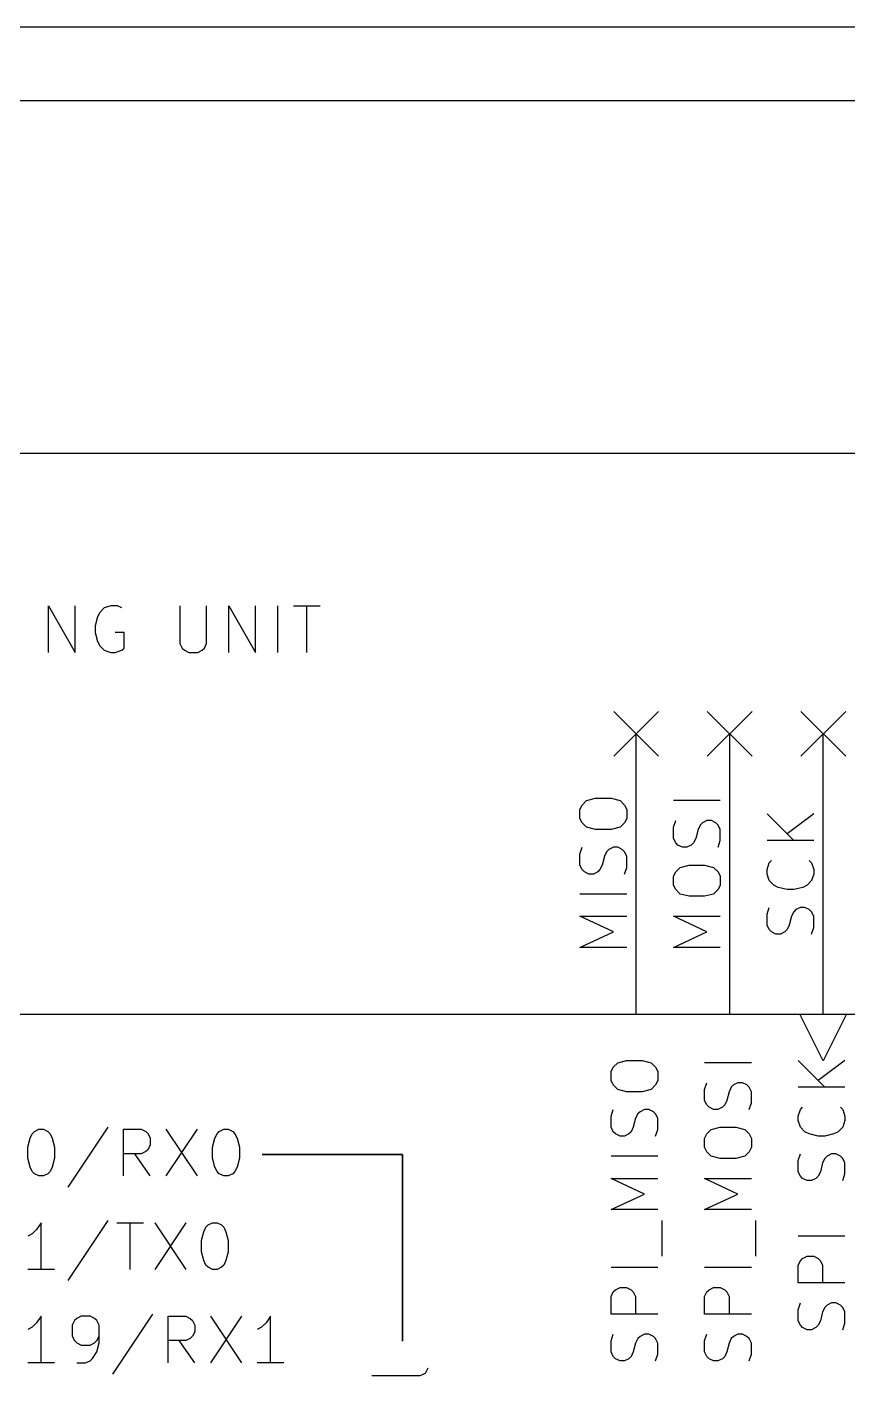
# Model space of a CAD drawing. Extents: x 0.4 to 11.3, y -7.9 to -0.4.
# Drawn here: x 4.399 to 5.276, y -1.837 to -0.394 of the extents above; entities that cross this region are included whole.
import ezdxf

# ---------------------------------------------------------------- set-up
doc = ezdxf.new("R2010")
doc.units = 0
doc.header["$MEASUREMENT"] = 0
for name, color, linetype in [('BLUE2', 5, 'CONTINUOUS'), ('BLUE3', 171, 'CONTINUOUS'), ('CYAN2', 4, 'CONTINUOUS'), ('LYELLOW', 51, 'CONTINUOUS'), ('RED2', 1, 'CONTINUOUS'), ('RED3', 11, 'CONTINUOUS')]:
    doc.layers.add(name, color=color, linetype=linetype)

msp = doc.modelspace()

# ---------------------------------------------------------------- linework, layer by layer
at = {"layer": 'BLUE2', "linetype": 'CONTINUOUS'}
for p, q in [((5.026, -1.126), (5.074, -1.174)), ((5.074, -1.126), (5.026, -1.174)), ((5.126, -1.126), (5.174, -1.174)), ((5.174, -1.126), (5.126, -1.174)), ((5.226, -1.126), (5.274, -1.174)), ((5.274, -1.126), (5.226, -1.174))]:
    msp.add_line(p, q, dxfattribs=at)
at = {"layer": 'BLUE3', "linetype": 'CONTINUOUS'}
for p, q in [((7.1, -0.85), (3.65, -0.85)), ((4.4217, -1.063), (4.4217, -1.013)), ((4.4217, -1.013), (4.4502, -1.063)), ((4.4502, -1.063), (4.4502, -1.013)), ((4.4764, -1.0201), (4.474, -1.0249)), ((4.4812, -1.0153), (4.4764, -1.0201)), ((4.4883, -1.013), (4.4812, -1.0153)), ((4.4955, -1.013), (4.4883, -1.013)), ((4.5002, -1.0153), (4.4955, -1.013)), ((4.5621, -1.013), (4.5621, -1.0534)), ((4.5907, -1.0534), (4.5907, -1.013)), ((4.6145, -1.063), (4.6145, -1.013)), ((4.6145, -1.013), (4.6431, -1.063)), ((4.6431, -1.063), (4.6431, -1.013)), ((4.6669, -1.063), (4.6669, -1.013)), ((4.6836, -1.013), (4.7121, -1.013)), ((4.6979, -1.063), (4.6979, -1.013)), ((4.474, -1.0249), (4.4717, -1.0344)), ((4.4717, -1.0344), (4.4717, -1.0415)), ((4.4717, -1.0415), (4.474, -1.0511)), ((4.474, -1.0511), (4.4764, -1.0558)), ((4.5026, -1.0415), (4.4931, -1.0415)), ((4.5026, -1.0582), (4.5026, -1.0415)), ((4.5621, -1.0534), (4.5645, -1.0582)), ((4.5883, -1.0582), (4.5907, -1.0534)), ((4.4764, -1.0558), (4.4812, -1.0606)), ((4.4812, -1.0606), (4.4883, -1.063)), ((4.4883, -1.063), (4.4931, -1.063)), ((4.4931, -1.063), (4.5002, -1.0606)), ((4.5002, -1.0606), (4.5026, -1.0582)), ((4.5645, -1.0582), (4.5669, -1.0606)), ((4.5669, -1.0606), (4.5717, -1.063)), ((4.5717, -1.063), (4.5812, -1.063)), ((4.5812, -1.063), (4.5859, -1.0606)), ((4.5859, -1.0606), (4.5883, -1.0582))]:
    msp.add_line(p, q, dxfattribs=at)
at = {"layer": 'CYAN2', "linetype": 'CONTINUOUS'}
for p, q in [((5.0303, -1.5019), (5.0398, -1.4995)), ((5.0303, -1.5019), (5.0398, -1.4995)), ((5.0398, -1.4995), (5.0565, -1.4995)), ((5.0398, -1.4995), (5.0565, -1.4995)), ((5.0565, -1.4995), (5.066, -1.5019)), ((5.0565, -1.4995), (5.066, -1.5019)), ((5.2231, -1.4995), (5.2517, -1.5281)), ((5.2231, -1.4995), (5.2517, -1.5281)), ((5.2731, -1.4995), (5.2446, -1.5209)), ((5.2731, -1.4995), (5.2446, -1.5209)), ((5.0231, -1.5114), (5.0255, -1.5067)), ((5.0231, -1.5114), (5.0255, -1.5067)), ((5.0231, -1.521), (5.0231, -1.5114)), ((5.0231, -1.521), (5.0231, -1.5114)), ((5.0255, -1.5067), (5.0303, -1.5019)), ((5.0255, -1.5067), (5.0303, -1.5019)), ((5.066, -1.5019), (5.0708, -1.5067)), ((5.066, -1.5019), (5.0708, -1.5067)), ((5.0708, -1.5067), (5.0731, -1.5114)), ((5.0708, -1.5067), (5.0731, -1.5114)), ((5.0731, -1.5114), (5.0731, -1.521)), ((5.0731, -1.5114), (5.0731, -1.521)), ((5.1731, -1.5019), (5.1231, -1.5019)), ((5.1731, -1.5019), (5.1231, -1.5019)), ((5.0255, -1.5257), (5.0231, -1.521)), ((5.0255, -1.5257), (5.0231, -1.521)), ((5.0303, -1.5305), (5.0255, -1.5257)), ((5.0303, -1.5305), (5.0255, -1.5257)), ((5.0708, -1.5257), (5.066, -1.5305)), ((5.0708, -1.5257), (5.066, -1.5305)), ((5.0731, -1.521), (5.0708, -1.5257)), ((5.0731, -1.521), (5.0708, -1.5257)), ((5.1231, -1.5305), (5.1255, -1.5233)), ((5.1231, -1.5305), (5.1255, -1.5233)), ((5.1517, -1.5281), (5.1493, -1.5329)), ((5.1517, -1.5281), (5.1493, -1.5329)), ((5.1541, -1.5257), (5.1517, -1.5281)), ((5.1541, -1.5257), (5.1517, -1.5281)), ((5.1588, -1.5233), (5.1541, -1.5257)), ((5.1588, -1.5233), (5.1541, -1.5257)), ((5.1636, -1.5233), (5.1588, -1.5233)), ((5.1636, -1.5233), (5.1588, -1.5233)), ((5.1684, -1.5257), (5.1636, -1.5233)), ((5.1684, -1.5257), (5.1636, -1.5233)), ((5.1708, -1.5281), (5.1684, -1.5257)), ((5.1708, -1.5281), (5.1684, -1.5257)), ((5.1731, -1.5329), (5.1708, -1.5281)), ((5.1731, -1.5329), (5.1708, -1.5281)), ((5.2731, -1.5281), (5.2231, -1.5281)), ((5.2731, -1.5281), (5.2231, -1.5281)), ((5.0398, -1.5329), (5.0303, -1.5305)), ((5.0398, -1.5329), (5.0303, -1.5305)), ((5.0565, -1.5329), (5.0398, -1.5329)), ((5.0565, -1.5329), (5.0398, -1.5329)), ((5.066, -1.5305), (5.0565, -1.5329)), ((5.066, -1.5305), (5.0565, -1.5329)), ((5.1231, -1.5424), (5.1231, -1.5305)), ((5.1231, -1.5424), (5.1231, -1.5305)), ((5.1255, -1.5471), (5.1231, -1.5424)), ((5.1255, -1.5471), (5.1231, -1.5424)), ((5.1469, -1.5424), (5.1446, -1.5471)), ((5.1469, -1.5424), (5.1446, -1.5471)), ((5.1493, -1.5329), (5.1469, -1.5424)), ((5.1493, -1.5329), (5.1469, -1.5424)), ((5.1731, -1.5448), (5.1731, -1.5329)), ((5.1731, -1.5448), (5.1731, -1.5329)), ((5.0231, -1.559), (5.0255, -1.5519)), ((5.0231, -1.559), (5.0255, -1.5519)), ((5.0517, -1.5567), (5.0493, -1.5614)), ((5.0517, -1.5567), (5.0493, -1.5614)), ((5.0541, -1.5543), (5.0517, -1.5567)), ((5.0541, -1.5543), (5.0517, -1.5567)), ((5.0588, -1.5519), (5.0541, -1.5543)), ((5.0588, -1.5519), (5.0541, -1.5543)), ((5.0636, -1.5519), (5.0588, -1.5519)), ((5.0636, -1.5519), (5.0588, -1.5519)), ((5.0684, -1.5543), (5.0636, -1.5519)), ((5.0684, -1.5543), (5.0636, -1.5519)), ((5.0708, -1.5567), (5.0684, -1.5543)), ((5.0708, -1.5567), (5.0684, -1.5543)), ((5.0731, -1.5614), (5.0708, -1.5567)), ((5.0731, -1.5614), (5.0708, -1.5567)), ((5.1279, -1.5495), (5.1255, -1.5471)), ((5.1279, -1.5495), (5.1255, -1.5471)), ((5.1327, -1.5519), (5.1279, -1.5495)), ((5.1327, -1.5519), (5.1279, -1.5495)), ((5.1374, -1.5519), (5.1327, -1.5519)), ((5.1374, -1.5519), (5.1327, -1.5519)), ((5.1422, -1.5495), (5.1374, -1.5519)), ((5.1422, -1.5495), (5.1374, -1.5519)), ((5.1446, -1.5471), (5.1422, -1.5495)), ((5.1446, -1.5471), (5.1422, -1.5495)), ((5.1708, -1.5519), (5.1731, -1.5448)), ((5.1708, -1.5519), (5.1731, -1.5448)), ((5.2231, -1.559), (5.2255, -1.5519)), ((5.2231, -1.559), (5.2255, -1.5519)), ((5.2255, -1.5519), (5.2279, -1.5495)), ((5.2255, -1.5519), (5.2279, -1.5495)), ((5.2684, -1.5495), (5.2708, -1.5519)), ((5.2684, -1.5495), (5.2708, -1.5519)), ((5.2708, -1.5519), (5.2731, -1.559)), ((5.2708, -1.5519), (5.2731, -1.559)), ((4.4067, -1.5755), (4.4114, -1.5731)), ((4.4067, -1.5755), (4.4114, -1.5731)), ((4.4114, -1.5731), (4.4162, -1.5731)), ((4.4114, -1.5731), (4.4162, -1.5731)), ((4.4162, -1.5731), (4.4209, -1.5755)), ((4.4162, -1.5731), (4.4209, -1.5755)), ((4.4852, -1.5708), (4.4424, -1.635)), ((4.4852, -1.5708), (4.4424, -1.635)), ((4.5019, -1.6231), (4.5019, -1.5731)), ((4.5019, -1.5731), (4.5209, -1.5731)), ((4.5019, -1.6231), (4.5019, -1.5731)), ((4.5019, -1.5731), (4.5209, -1.5731)), ((4.5209, -1.5731), (4.5257, -1.5755)), ((4.5209, -1.5731), (4.5257, -1.5755)), ((4.5471, -1.5731), (4.5805, -1.6231)), ((4.5805, -1.5731), (4.5471, -1.6231)), ((4.5471, -1.5731), (4.5805, -1.6231)), ((4.5805, -1.5731), (4.5471, -1.6231)), ((4.6043, -1.5755), (4.609, -1.5731)), ((4.6043, -1.5755), (4.609, -1.5731)), ((4.609, -1.5731), (4.6138, -1.5731)), ((4.609, -1.5731), (4.6138, -1.5731)), ((4.6138, -1.5731), (4.6186, -1.5755)), ((4.6138, -1.5731), (4.6186, -1.5755)), ((5.0231, -1.5709), (5.0231, -1.559)), ((5.0231, -1.5709), (5.0231, -1.559)), ((5.0255, -1.5757), (5.0231, -1.5709)), ((5.0255, -1.5757), (5.0231, -1.5709)), ((5.0469, -1.5709), (5.0446, -1.5757)), ((5.0469, -1.5709), (5.0446, -1.5757)), ((5.0493, -1.5614), (5.0469, -1.5709)), ((5.0493, -1.5614), (5.0469, -1.5709)), ((5.0708, -1.5805), (5.0731, -1.5733)), ((5.0708, -1.5805), (5.0731, -1.5733)), ((5.0731, -1.5733), (5.0731, -1.5614)), ((5.0731, -1.5733), (5.0731, -1.5614)), ((5.1255, -1.5781), (5.1303, -1.5733)), ((5.1255, -1.5781), (5.1303, -1.5733)), ((5.1303, -1.5733), (5.1398, -1.571)), ((5.1303, -1.5733), (5.1398, -1.571)), ((5.1398, -1.571), (5.1565, -1.571)), ((5.1398, -1.571), (5.1565, -1.571)), ((5.1565, -1.571), (5.166, -1.5733)), ((5.1565, -1.571), (5.166, -1.5733)), ((5.166, -1.5733), (5.1708, -1.5781)), ((5.166, -1.5733), (5.1708, -1.5781)), ((5.2231, -1.5638), (5.2231, -1.559)), ((5.2231, -1.5638), (5.2231, -1.559)), ((5.2255, -1.5709), (5.2231, -1.5638)), ((5.2255, -1.5709), (5.2231, -1.5638)), ((5.2303, -1.5757), (5.2255, -1.5709)), ((5.2303, -1.5757), (5.2255, -1.5709)), ((5.2708, -1.5709), (5.266, -1.5757)), ((5.2708, -1.5709), (5.266, -1.5757)), ((5.2731, -1.5638), (5.2708, -1.5709)), ((5.2731, -1.5638), (5.2708, -1.5709)), ((5.2731, -1.559), (5.2731, -1.5638)), ((5.2731, -1.559), (5.2731, -1.5638)), ((4.3995, -1.5922), (4.4019, -1.5827)), ((4.3995, -1.5922), (4.4019, -1.5827)), ((4.4019, -1.5827), (4.4043, -1.5779)), ((4.4019, -1.5827), (4.4043, -1.5779)), ((4.4043, -1.5779), (4.4067, -1.5755)), ((4.4043, -1.5779), (4.4067, -1.5755)), ((4.4209, -1.5755), (4.4233, -1.5779)), ((4.4209, -1.5755), (4.4233, -1.5779)), ((4.4233, -1.5779), (4.4257, -1.5827)), ((4.4233, -1.5779), (4.4257, -1.5827)), ((4.4257, -1.5827), (4.4281, -1.5922)), ((4.4257, -1.5827), (4.4281, -1.5922)), ((4.5257, -1.5755), (4.5281, -1.5779)), ((4.5257, -1.5755), (4.5281, -1.5779)), ((4.5281, -1.5779), (4.5305, -1.5827)), ((4.5281, -1.5779), (4.5305, -1.5827)), ((4.5305, -1.5827), (4.5305, -1.5898)), ((4.5305, -1.5827), (4.5305, -1.5898)), ((4.5971, -1.5922), (4.5995, -1.5827)), ((4.5971, -1.5922), (4.5995, -1.5827)), ((4.5995, -1.5827), (4.6019, -1.5779)), ((4.5995, -1.5827), (4.6019, -1.5779)), ((4.6019, -1.5779), (4.6043, -1.5755)), ((4.6019, -1.5779), (4.6043, -1.5755)), ((4.6186, -1.5755), (4.6209, -1.5779)), ((4.6186, -1.5755), (4.6209, -1.5779)), ((4.6209, -1.5779), (4.6233, -1.5827)), ((4.6209, -1.5779), (4.6233, -1.5827)), ((4.6233, -1.5827), (4.6257, -1.5922)), ((4.6233, -1.5827), (4.6257, -1.5922)), ((5.0279, -1.5781), (5.0255, -1.5757)), ((5.0279, -1.5781), (5.0255, -1.5757)), ((5.0327, -1.5805), (5.0279, -1.5781)), ((5.0327, -1.5805), (5.0279, -1.5781)), ((5.0374, -1.5805), (5.0327, -1.5805)), ((5.0374, -1.5805), (5.0327, -1.5805)), ((5.0422, -1.5781), (5.0374, -1.5805)), ((5.0422, -1.5781), (5.0374, -1.5805)), ((5.0446, -1.5757), (5.0422, -1.5781)), ((5.0446, -1.5757), (5.0422, -1.5781)), ((5.1231, -1.5829), (5.1255, -1.5781)), ((5.1231, -1.5829), (5.1255, -1.5781)), ((5.1231, -1.5924), (5.1231, -1.5829)), ((5.1231, -1.5924), (5.1231, -1.5829)), ((5.1708, -1.5781), (5.1731, -1.5829)), ((5.1708, -1.5781), (5.1731, -1.5829)), ((5.1731, -1.5829), (5.1731, -1.5924)), ((5.1731, -1.5829), (5.1731, -1.5924)), ((5.235, -1.5781), (5.2303, -1.5757)), ((5.235, -1.5781), (5.2303, -1.5757)), ((5.2446, -1.5805), (5.235, -1.5781)), ((5.2446, -1.5805), (5.235, -1.5781)), ((5.2517, -1.5805), (5.2446, -1.5805)), ((5.2517, -1.5805), (5.2446, -1.5805)), ((5.2612, -1.5781), (5.2517, -1.5805)), ((5.2612, -1.5781), (5.2517, -1.5805)), ((5.266, -1.5757), (5.2612, -1.5781)), ((5.266, -1.5757), (5.2612, -1.5781)), ((4.3995, -1.6041), (4.3995, -1.5922)), ((4.3995, -1.6041), (4.3995, -1.5922)), ((4.4281, -1.5922), (4.4281, -1.6041)), ((4.4281, -1.5922), (4.4281, -1.6041)), ((4.5209, -1.5993), (4.5019, -1.5993)), ((4.5209, -1.5993), (4.5019, -1.5993)), ((4.5305, -1.6231), (4.5138, -1.5993)), ((4.5305, -1.6231), (4.5138, -1.5993)), ((4.5257, -1.5969), (4.5209, -1.5993)), ((4.5257, -1.5969), (4.5209, -1.5993)), ((4.5281, -1.5946), (4.5257, -1.5969)), ((4.5281, -1.5946), (4.5257, -1.5969)), ((4.5305, -1.5898), (4.5281, -1.5946)), ((4.5305, -1.5898), (4.5281, -1.5946)), ((4.5971, -1.6041), (4.5971, -1.5922)), ((4.5971, -1.6041), (4.5971, -1.5922)), ((4.6257, -1.5922), (4.6257, -1.6041)), ((4.6257, -1.5922), (4.6257, -1.6041)), ((5.0731, -1.6019), (5.0231, -1.6019)), ((5.0731, -1.6019), (5.0231, -1.6019)), ((5.1255, -1.5971), (5.1231, -1.5924)), ((5.1255, -1.5971), (5.1231, -1.5924)), ((5.1303, -1.6019), (5.1255, -1.5971)), ((5.1303, -1.6019), (5.1255, -1.5971)), ((5.1398, -1.6043), (5.1303, -1.6019)), ((5.1398, -1.6043), (5.1303, -1.6019)), ((5.166, -1.6019), (5.1565, -1.6043)), ((5.166, -1.6019), (5.1565, -1.6043)), ((5.1708, -1.5971), (5.166, -1.6019)), ((5.1708, -1.5971), (5.166, -1.6019)), ((5.1731, -1.5924), (5.1708, -1.5971)), ((5.1731, -1.5924), (5.1708, -1.5971)), ((5.2231, -1.6067), (5.2255, -1.5995)), ((5.2231, -1.6067), (5.2255, -1.5995)), ((5.2541, -1.6019), (5.2517, -1.6043)), ((5.2541, -1.6019), (5.2517, -1.6043)), ((5.2588, -1.5995), (5.2541, -1.6019)), ((5.2588, -1.5995), (5.2541, -1.6019)), ((5.2636, -1.5995), (5.2588, -1.5995)), ((5.2636, -1.5995), (5.2588, -1.5995)), ((5.2684, -1.6019), (5.2636, -1.5995)), ((5.2684, -1.6019), (5.2636, -1.5995)), ((5.2708, -1.6043), (5.2684, -1.6019)), ((5.2708, -1.6043), (5.2684, -1.6019)), ((4.4019, -1.6136), (4.3995, -1.6041)), ((4.4019, -1.6136), (4.3995, -1.6041)), ((4.4043, -1.6184), (4.4019, -1.6136)), ((4.4043, -1.6184), (4.4019, -1.6136)), ((4.4257, -1.6136), (4.4233, -1.6184)), ((4.4257, -1.6136), (4.4233, -1.6184)), ((4.4281, -1.6041), (4.4257, -1.6136)), ((4.4281, -1.6041), (4.4257, -1.6136)), ((4.5995, -1.6136), (4.5971, -1.6041)), ((4.5995, -1.6136), (4.5971, -1.6041)), ((4.6019, -1.6184), (4.5995, -1.6136)), ((4.6019, -1.6184), (4.5995, -1.6136)), ((4.6233, -1.6136), (4.6209, -1.6184)), ((4.6233, -1.6136), (4.6209, -1.6184)), ((4.6257, -1.6041), (4.6233, -1.6136)), ((4.6257, -1.6041), (4.6233, -1.6136)), ((5.1565, -1.6043), (5.1398, -1.6043)), ((5.1565, -1.6043), (5.1398, -1.6043)), ((5.2231, -1.6186), (5.2231, -1.6067)), ((5.2231, -1.6186), (5.2231, -1.6067)), ((5.2493, -1.609), (5.2469, -1.6186)), ((5.2493, -1.609), (5.2469, -1.6186)), ((5.2517, -1.6043), (5.2493, -1.609)), ((5.2517, -1.6043), (5.2493, -1.609)), ((5.2731, -1.609), (5.2708, -1.6043)), ((5.2731, -1.609), (5.2708, -1.6043)), ((5.2731, -1.6209), (5.2731, -1.609)), ((5.2731, -1.6209), (5.2731, -1.609)), ((4.4067, -1.6208), (4.4043, -1.6184)), ((4.4067, -1.6208), (4.4043, -1.6184)), ((4.4114, -1.6231), (4.4067, -1.6208)), ((4.4114, -1.6231), (4.4067, -1.6208)), ((4.4162, -1.6231), (4.4114, -1.6231)), ((4.4162, -1.6231), (4.4114, -1.6231)), ((4.4209, -1.6208), (4.4162, -1.6231)), ((4.4209, -1.6208), (4.4162, -1.6231)), ((4.4233, -1.6184), (4.4209, -1.6208)), ((4.4233, -1.6184), (4.4209, -1.6208)), ((4.6043, -1.6208), (4.6019, -1.6184)), ((4.6043, -1.6208), (4.6019, -1.6184)), ((4.609, -1.6231), (4.6043, -1.6208)), ((4.609, -1.6231), (4.6043, -1.6208)), ((4.6138, -1.6231), (4.609, -1.6231)), ((4.6138, -1.6231), (4.609, -1.6231)), ((4.6186, -1.6208), (4.6138, -1.6231)), ((4.6186, -1.6208), (4.6138, -1.6231)), ((4.6209, -1.6184), (4.6186, -1.6208)), ((4.6209, -1.6184), (4.6186, -1.6208)), ((5.0588, -1.6424), (5.0231, -1.6257)), ((5.0231, -1.6257), (5.0731, -1.6257)), ((5.0588, -1.6424), (5.0231, -1.6257)), ((5.0231, -1.6257), (5.0731, -1.6257)), ((5.1588, -1.6424), (5.1231, -1.6257)), ((5.1231, -1.6257), (5.1731, -1.6257)), ((5.1588, -1.6424), (5.1231, -1.6257)), ((5.1231, -1.6257), (5.1731, -1.6257)), ((5.2255, -1.6233), (5.2231, -1.6186)), ((5.2255, -1.6233), (5.2231, -1.6186)), ((5.2279, -1.6257), (5.2255, -1.6233)), ((5.2279, -1.6257), (5.2255, -1.6233)), ((5.2327, -1.6281), (5.2279, -1.6257)), ((5.2327, -1.6281), (5.2279, -1.6257)), ((5.2374, -1.6281), (5.2327, -1.6281)), ((5.2374, -1.6281), (5.2327, -1.6281)), ((5.2422, -1.6257), (5.2374, -1.6281)), ((5.2422, -1.6257), (5.2374, -1.6281)), ((5.2446, -1.6233), (5.2422, -1.6257)), ((5.2446, -1.6233), (5.2422, -1.6257)), ((5.2469, -1.6186), (5.2446, -1.6233)), ((5.2469, -1.6186), (5.2446, -1.6233)), ((5.2708, -1.6281), (5.2731, -1.6209)), ((5.2708, -1.6281), (5.2731, -1.6209)), ((5.0231, -1.659), (5.0588, -1.6424)), ((5.0231, -1.659), (5.0588, -1.6424)), ((5.1231, -1.659), (5.1588, -1.6424)), ((5.1231, -1.659), (5.1588, -1.6424)), ((5.0731, -1.659), (5.0231, -1.659)), ((5.0731, -1.659), (5.0231, -1.659)), ((5.1731, -1.659), (5.1231, -1.659)), ((5.1731, -1.659), (5.1231, -1.659)), ((4.4138, -1.6731), (4.409, -1.6803)), ((4.4138, -1.6731), (4.409, -1.6803)), ((4.4138, -1.7231), (4.4138, -1.6731)), ((4.4138, -1.7231), (4.4138, -1.6731)), ((4.4852, -1.6708), (4.4424, -1.735)), ((4.4852, -1.6708), (4.4424, -1.735)), ((4.4948, -1.6731), (4.5233, -1.6731)), ((4.4948, -1.6731), (4.5233, -1.6731)), ((4.509, -1.7231), (4.509, -1.6731)), ((4.509, -1.7231), (4.509, -1.6731)), ((4.5352, -1.6731), (4.5686, -1.7231)), ((4.5686, -1.6731), (4.5352, -1.7231)), ((4.5352, -1.6731), (4.5686, -1.7231)), ((4.5686, -1.6731), (4.5352, -1.7231)), ((4.5924, -1.6755), (4.5971, -1.6731)), ((4.5924, -1.6755), (4.5971, -1.6731)), ((4.5971, -1.6731), (4.6019, -1.6731)), ((4.5971, -1.6731), (4.6019, -1.6731)), ((4.6019, -1.6731), (4.6067, -1.6755)), ((4.6019, -1.6731), (4.6067, -1.6755)), ((5.0779, -1.709), (5.0779, -1.6709)), ((5.0779, -1.709), (5.0779, -1.6709)), ((5.1779, -1.709), (5.1779, -1.6709)), ((5.1779, -1.709), (5.1779, -1.6709)), ((4.4043, -1.685), (4.3995, -1.6874)), ((4.4043, -1.685), (4.3995, -1.6874)), ((4.409, -1.6803), (4.4043, -1.685)), ((4.409, -1.6803), (4.4043, -1.685)), ((4.5852, -1.6922), (4.5876, -1.6827)), ((4.5852, -1.6922), (4.5876, -1.6827)), ((4.5876, -1.6827), (4.59, -1.6779)), ((4.5876, -1.6827), (4.59, -1.6779)), ((4.59, -1.6779), (4.5924, -1.6755)), ((4.59, -1.6779), (4.5924, -1.6755)), ((4.6067, -1.6755), (4.609, -1.6779)), ((4.6067, -1.6755), (4.609, -1.6779)), ((4.609, -1.6779), (4.6114, -1.6827)), ((4.609, -1.6779), (4.6114, -1.6827)), ((4.6114, -1.6827), (4.6138, -1.6922)), ((4.6114, -1.6827), (4.6138, -1.6922)), ((5.2731, -1.6876), (5.2231, -1.6876)), ((5.2731, -1.6876), (5.2231, -1.6876)), ((4.5852, -1.7041), (4.5852, -1.6922)), ((4.5852, -1.7041), (4.5852, -1.6922)), ((4.6138, -1.6922), (4.6138, -1.7041)), ((4.6138, -1.6922), (4.6138, -1.7041)), ((4.5876, -1.7136), (4.5852, -1.7041)), ((4.5876, -1.7136), (4.5852, -1.7041)), ((4.59, -1.7184), (4.5876, -1.7136)), ((4.59, -1.7184), (4.5876, -1.7136)), ((4.6114, -1.7136), (4.609, -1.7184)), ((4.6114, -1.7136), (4.609, -1.7184)), ((4.6138, -1.7041), (4.6114, -1.7136)), ((4.6138, -1.7041), (4.6114, -1.7136)), ((5.2231, -1.7186), (5.2255, -1.7138)), ((5.2231, -1.7186), (5.2255, -1.7138)), ((5.2255, -1.7138), (5.2279, -1.7114)), ((5.2255, -1.7138), (5.2279, -1.7114)), ((5.2279, -1.7114), (5.2327, -1.709)), ((5.2279, -1.7114), (5.2327, -1.709)), ((5.2327, -1.709), (5.2398, -1.709)), ((5.2327, -1.709), (5.2398, -1.709)), ((5.2398, -1.709), (5.2446, -1.7114)), ((5.2398, -1.709), (5.2446, -1.7114)), ((5.2446, -1.7114), (5.2469, -1.7138)), ((5.2446, -1.7114), (5.2469, -1.7138)), ((5.2469, -1.7138), (5.2493, -1.7186)), ((5.2469, -1.7138), (5.2493, -1.7186)), ((4.4281, -1.7231), (4.3995, -1.7231)), ((4.4281, -1.7231), (4.3995, -1.7231)), ((4.5924, -1.7208), (4.59, -1.7184)), ((4.5924, -1.7208), (4.59, -1.7184)), ((4.5971, -1.7231), (4.5924, -1.7208)), ((4.5971, -1.7231), (4.5924, -1.7208)), ((4.6019, -1.7231), (4.5971, -1.7231)), ((4.6019, -1.7231), (4.5971, -1.7231)), ((4.6067, -1.7208), (4.6019, -1.7231)), ((4.6067, -1.7208), (4.6019, -1.7231)), ((4.609, -1.7184), (4.6067, -1.7208)), ((4.609, -1.7184), (4.6067, -1.7208)), ((5.0731, -1.721), (5.0231, -1.721)), ((5.0731, -1.721), (5.0231, -1.721)), ((5.1731, -1.721), (5.1231, -1.721)), ((5.1731, -1.721), (5.1231, -1.721)), ((5.2231, -1.7376), (5.2231, -1.7186)), ((5.2231, -1.7376), (5.2231, -1.7186)), ((5.2493, -1.7186), (5.2493, -1.7376)), ((5.2493, -1.7186), (5.2493, -1.7376)), ((5.0255, -1.7471), (5.0279, -1.7448)), ((5.0255, -1.7471), (5.0279, -1.7448)), ((5.0279, -1.7448), (5.0327, -1.7424)), ((5.0279, -1.7448), (5.0327, -1.7424)), ((5.0327, -1.7424), (5.0398, -1.7424)), ((5.0327, -1.7424), (5.0398, -1.7424)), ((5.0398, -1.7424), (5.0446, -1.7448)), ((5.0398, -1.7424), (5.0446, -1.7448)), ((5.0446, -1.7448), (5.0469, -1.7471)), ((5.0446, -1.7448), (5.0469, -1.7471)), ((5.1255, -1.7471), (5.1279, -1.7448)), ((5.1255, -1.7471), (5.1279, -1.7448)), ((5.1279, -1.7448), (5.1327, -1.7424)), ((5.1279, -1.7448), (5.1327, -1.7424)), ((5.1327, -1.7424), (5.1398, -1.7424)), ((5.1327, -1.7424), (5.1398, -1.7424)), ((5.1398, -1.7424), (5.1446, -1.7448)), ((5.1398, -1.7424), (5.1446, -1.7448)), ((5.1446, -1.7448), (5.1469, -1.7471)), ((5.1446, -1.7448), (5.1469, -1.7471)), ((5.2731, -1.7376), (5.2231, -1.7376)), ((5.2731, -1.7376), (5.2231, -1.7376)), ((5.0231, -1.7519), (5.0255, -1.7471)), ((5.0231, -1.7519), (5.0255, -1.7471)), ((5.0231, -1.771), (5.0231, -1.7519)), ((5.0231, -1.771), (5.0231, -1.7519)), ((5.0469, -1.7471), (5.0493, -1.7519)), ((5.0469, -1.7471), (5.0493, -1.7519)), ((5.0493, -1.7519), (5.0493, -1.771)), ((5.0493, -1.7519), (5.0493, -1.771)), ((5.1231, -1.7519), (5.1255, -1.7471)), ((5.1231, -1.7519), (5.1255, -1.7471)), ((5.1231, -1.771), (5.1231, -1.7519)), ((5.1231, -1.771), (5.1231, -1.7519)), ((5.1469, -1.7471), (5.1493, -1.7519)), ((5.1469, -1.7471), (5.1493, -1.7519)), ((5.1493, -1.7519), (5.1493, -1.771)), ((5.1493, -1.7519), (5.1493, -1.771)), ((5.2231, -1.7662), (5.2255, -1.759)), ((5.2231, -1.7662), (5.2255, -1.759)), ((5.2588, -1.759), (5.2541, -1.7614)), ((5.2588, -1.759), (5.2541, -1.7614)), ((5.2636, -1.759), (5.2588, -1.759)), ((5.2636, -1.759), (5.2588, -1.759)), ((5.2684, -1.7614), (5.2636, -1.759)), ((5.2684, -1.7614), (5.2636, -1.759)), ((4.4138, -1.7731), (4.409, -1.7803)), ((4.4138, -1.7731), (4.409, -1.7803)), ((4.4138, -1.8231), (4.4138, -1.7731)), ((4.4138, -1.8231), (4.4138, -1.7731)), ((4.4567, -1.7731), (4.4519, -1.7755)), ((4.4567, -1.7731), (4.4519, -1.7755)), ((4.4662, -1.7731), (4.4567, -1.7731)), ((4.4662, -1.7731), (4.4567, -1.7731)), ((4.4709, -1.7755), (4.4662, -1.7731)), ((4.4709, -1.7755), (4.4662, -1.7731)), ((4.5329, -1.7708), (4.49, -1.835)), ((4.5329, -1.7708), (4.49, -1.835)), ((4.5495, -1.8231), (4.5495, -1.7731)), ((4.5495, -1.7731), (4.5686, -1.7731)), ((4.5495, -1.8231), (4.5495, -1.7731)), ((4.5495, -1.7731), (4.5686, -1.7731)), ((4.5686, -1.7731), (4.5733, -1.7755)), ((4.5686, -1.7731), (4.5733, -1.7755)), ((4.5948, -1.7731), (4.6281, -1.8231)), ((4.6281, -1.7731), (4.5948, -1.8231)), ((4.5948, -1.7731), (4.6281, -1.8231)), ((4.6281, -1.7731), (4.5948, -1.8231)), ((4.659, -1.7731), (4.6543, -1.7803)), ((4.659, -1.7731), (4.6543, -1.7803)), ((4.659, -1.8231), (4.659, -1.7731)), ((4.659, -1.8231), (4.659, -1.7731)), ((5.0731, -1.771), (5.0231, -1.771)), ((5.0731, -1.771), (5.0231, -1.771)), ((5.1731, -1.771), (5.1231, -1.771)), ((5.1731, -1.771), (5.1231, -1.771)), ((5.2231, -1.7781), (5.2231, -1.7662)), ((5.2231, -1.7781), (5.2231, -1.7662)), ((5.2493, -1.7686), (5.2469, -1.7781)), ((5.2493, -1.7686), (5.2469, -1.7781)), ((5.2517, -1.7638), (5.2493, -1.7686)), ((5.2517, -1.7638), (5.2493, -1.7686)), ((5.2541, -1.7614), (5.2517, -1.7638)), ((5.2541, -1.7614), (5.2517, -1.7638)), ((5.2708, -1.7638), (5.2684, -1.7614)), ((5.2708, -1.7638), (5.2684, -1.7614)), ((5.2731, -1.7686), (5.2708, -1.7638)), ((5.2731, -1.7686), (5.2708, -1.7638)), ((5.2731, -1.7805), (5.2731, -1.7686)), ((5.2731, -1.7805), (5.2731, -1.7686)), ((4.4043, -1.785), (4.3995, -1.7874)), ((4.4043, -1.785), (4.3995, -1.7874)), ((4.409, -1.7803), (4.4043, -1.785)), ((4.409, -1.7803), (4.4043, -1.785)), ((4.4495, -1.7779), (4.4471, -1.7827)), ((4.4495, -1.7779), (4.4471, -1.7827)), ((4.4471, -1.7827), (4.4471, -1.7946)), ((4.4471, -1.7827), (4.4471, -1.7946)), ((4.4519, -1.7755), (4.4495, -1.7779)), ((4.4519, -1.7755), (4.4495, -1.7779)), ((4.4733, -1.7779), (4.4709, -1.7755)), ((4.4733, -1.7779), (4.4709, -1.7755)), ((4.4757, -1.7827), (4.4733, -1.7779)), ((4.4757, -1.7827), (4.4733, -1.7779)), ((4.4757, -1.8017), (4.4757, -1.7827)), ((4.4757, -1.8017), (4.4757, -1.7827)), ((4.5733, -1.7755), (4.5757, -1.7779)), ((4.5733, -1.7755), (4.5757, -1.7779)), ((4.5757, -1.7779), (4.5781, -1.7827)), ((4.5757, -1.7779), (4.5781, -1.7827)), ((4.5781, -1.7898), (4.5757, -1.7946)), ((4.5781, -1.7898), (4.5757, -1.7946)), ((4.5781, -1.7827), (4.5781, -1.7898)), ((4.5781, -1.7827), (4.5781, -1.7898)), ((4.6495, -1.785), (4.6448, -1.7874)), ((4.6495, -1.785), (4.6448, -1.7874)), ((4.6543, -1.7803), (4.6495, -1.785)), ((4.6543, -1.7803), (4.6495, -1.785)), ((5.2255, -1.7829), (5.2231, -1.7781)), ((5.2255, -1.7829), (5.2231, -1.7781)), ((5.2279, -1.7852), (5.2255, -1.7829)), ((5.2279, -1.7852), (5.2255, -1.7829)), ((5.2327, -1.7876), (5.2279, -1.7852)), ((5.2327, -1.7876), (5.2279, -1.7852)), ((5.2374, -1.7876), (5.2327, -1.7876)), ((5.2374, -1.7876), (5.2327, -1.7876)), ((5.2422, -1.7852), (5.2374, -1.7876)), ((5.2422, -1.7852), (5.2374, -1.7876)), ((5.2446, -1.7829), (5.2422, -1.7852)), ((5.2446, -1.7829), (5.2422, -1.7852)), ((5.2469, -1.7781), (5.2446, -1.7829)), ((5.2469, -1.7781), (5.2446, -1.7829)), ((5.2708, -1.7876), (5.2731, -1.7805)), ((5.2708, -1.7876), (5.2731, -1.7805)), ((4.4471, -1.7946), (4.4495, -1.7993)), ((4.4471, -1.7946), (4.4495, -1.7993)), ((4.4495, -1.7993), (4.4519, -1.8017)), ((4.4495, -1.7993), (4.4519, -1.8017)), ((4.4519, -1.8017), (4.4567, -1.8041)), ((4.4519, -1.8017), (4.4567, -1.8041)), ((4.4567, -1.8041), (4.4662, -1.8041)), ((4.4567, -1.8041), (4.4662, -1.8041)), ((4.4662, -1.8041), (4.4709, -1.8017)), ((4.4662, -1.8041), (4.4709, -1.8017)), ((4.4709, -1.8017), (4.4733, -1.7993)), ((4.4709, -1.8017), (4.4733, -1.7993)), ((4.4733, -1.7993), (4.4757, -1.7946)), ((4.4733, -1.7993), (4.4757, -1.7946)), ((4.4733, -1.8112), (4.4757, -1.8017)), ((4.4733, -1.8112), (4.4757, -1.8017)), ((4.5686, -1.7993), (4.5495, -1.7993)), ((4.5686, -1.7993), (4.5495, -1.7993)), ((4.5781, -1.8231), (4.5614, -1.7993)), ((4.5781, -1.8231), (4.5614, -1.7993)), ((4.5733, -1.7969), (4.5686, -1.7993)), ((4.5733, -1.7969), (4.5686, -1.7993)), ((4.5757, -1.7946), (4.5733, -1.7969)), ((4.5757, -1.7946), (4.5733, -1.7969)), ((5.0231, -1.7995), (5.0255, -1.7924)), ((5.0231, -1.7995), (5.0255, -1.7924)), ((5.0231, -1.8114), (5.0231, -1.7995)), ((5.0231, -1.8114), (5.0231, -1.7995)), ((5.0493, -1.8019), (5.0469, -1.8114)), ((5.0493, -1.8019), (5.0469, -1.8114)), ((5.0517, -1.7971), (5.0493, -1.8019)), ((5.0517, -1.7971), (5.0493, -1.8019)), ((5.0541, -1.7948), (5.0517, -1.7971)), ((5.0541, -1.7948), (5.0517, -1.7971)), ((5.0588, -1.7924), (5.0541, -1.7948)), ((5.0588, -1.7924), (5.0541, -1.7948)), ((5.0636, -1.7924), (5.0588, -1.7924)), ((5.0636, -1.7924), (5.0588, -1.7924)), ((5.0684, -1.7948), (5.0636, -1.7924)), ((5.0684, -1.7948), (5.0636, -1.7924)), ((5.0708, -1.7971), (5.0684, -1.7948)), ((5.0708, -1.7971), (5.0684, -1.7948)), ((5.0731, -1.8019), (5.0708, -1.7971)), ((5.0731, -1.8019), (5.0708, -1.7971)), ((5.0731, -1.8138), (5.0731, -1.8019)), ((5.0731, -1.8138), (5.0731, -1.8019)), ((5.1231, -1.7995), (5.1255, -1.7924)), ((5.1231, -1.7995), (5.1255, -1.7924)), ((5.1231, -1.8114), (5.1231, -1.7995)), ((5.1231, -1.8114), (5.1231, -1.7995)), ((5.1493, -1.8019), (5.1469, -1.8114)), ((5.1493, -1.8019), (5.1469, -1.8114)), ((5.1517, -1.7971), (5.1493, -1.8019)), ((5.1517, -1.7971), (5.1493, -1.8019)), ((5.1541, -1.7948), (5.1517, -1.7971)), ((5.1541, -1.7948), (5.1517, -1.7971)), ((5.1588, -1.7924), (5.1541, -1.7948)), ((5.1588, -1.7924), (5.1541, -1.7948)), ((5.1636, -1.7924), (5.1588, -1.7924)), ((5.1636, -1.7924), (5.1588, -1.7924)), ((5.1684, -1.7948), (5.1636, -1.7924)), ((5.1684, -1.7948), (5.1636, -1.7924)), ((5.1708, -1.7971), (5.1684, -1.7948)), ((5.1708, -1.7971), (5.1684, -1.7948)), ((5.1731, -1.8019), (5.1708, -1.7971)), ((5.1731, -1.8019), (5.1708, -1.7971)), ((5.1731, -1.8138), (5.1731, -1.8019)), ((5.1731, -1.8138), (5.1731, -1.8019)), ((4.4662, -1.8208), (4.4686, -1.8184)), ((4.4662, -1.8208), (4.4686, -1.8184)), ((4.4686, -1.8184), (4.4733, -1.8112)), ((4.4686, -1.8184), (4.4733, -1.8112)), ((5.0255, -1.8162), (5.0231, -1.8114)), ((5.0255, -1.8162), (5.0231, -1.8114)), ((5.0279, -1.8186), (5.0255, -1.8162)), ((5.0279, -1.8186), (5.0255, -1.8162)), ((5.0327, -1.8209), (5.0279, -1.8186)), ((5.0327, -1.8209), (5.0279, -1.8186)), ((5.0422, -1.8186), (5.0374, -1.8209)), ((5.0422, -1.8186), (5.0374, -1.8209)), ((5.0446, -1.8162), (5.0422, -1.8186)), ((5.0446, -1.8162), (5.0422, -1.8186)), ((5.0469, -1.8114), (5.0446, -1.8162)), ((5.0469, -1.8114), (5.0446, -1.8162)), ((5.0708, -1.8209), (5.0731, -1.8138)), ((5.0708, -1.8209), (5.0731, -1.8138)), ((5.1255, -1.8162), (5.1231, -1.8114)), ((5.1255, -1.8162), (5.1231, -1.8114)), ((5.1279, -1.8186), (5.1255, -1.8162)), ((5.1279, -1.8186), (5.1255, -1.8162)), ((5.1327, -1.8209), (5.1279, -1.8186)), ((5.1327, -1.8209), (5.1279, -1.8186)), ((5.1422, -1.8186), (5.1374, -1.8209)), ((5.1422, -1.8186), (5.1374, -1.8209)), ((5.1446, -1.8162), (5.1422, -1.8186)), ((5.1446, -1.8162), (5.1422, -1.8186)), ((5.1469, -1.8114), (5.1446, -1.8162)), ((5.1469, -1.8114), (5.1446, -1.8162)), ((5.1708, -1.8209), (5.1731, -1.8138)), ((5.1708, -1.8209), (5.1731, -1.8138)), ((4.4281, -1.8231), (4.3995, -1.8231)), ((4.4281, -1.8231), (4.3995, -1.8231)), ((4.4519, -1.8231), (4.4614, -1.8231)), ((4.4519, -1.8231), (4.4614, -1.8231)), ((4.4614, -1.8231), (4.4662, -1.8208)), ((4.4614, -1.8231), (4.4662, -1.8208)), ((4.6733, -1.8231), (4.6448, -1.8231)), ((4.6733, -1.8231), (4.6448, -1.8231)), ((5.0374, -1.8209), (5.0327, -1.8209)), ((5.0374, -1.8209), (5.0327, -1.8209)), ((5.1374, -1.8209), (5.1327, -1.8209)), ((5.1374, -1.8209), (5.1327, -1.8209))]:
    msp.add_line(p, q, dxfattribs=at)
at = {"layer": 'LYELLOW', "linetype": 'CONTINUOUS'}
msp.add_line((4.3, -1.45), (6.3, -1.45), dxfattribs=at)
at = {"layer": 'RED2', "linetype": 'CONTINUOUS'}
for p, q in [((0.3937, -0.3937), (11.2993, -0.3937)), ((0.4724, -0.4724), (11.2206, -0.4724)), ((5.05, -1.45), (5.05, -1.15)), ((5.05, -1.45), (5.05, -1.15)), ((5.15, -1.45), (5.15, -1.15)), ((5.15, -1.45), (5.15, -1.15)), ((5.25, -1.45), (5.25, -1.15)), ((5.25, -1.45), (5.25, -1.15)), ((4.3, -1.45), (6.3, -1.45)), ((5.25, -1.5), (5.225, -1.45)), ((5.25, -1.5), (5.225, -1.45)), ((5.275, -1.45), (5.25, -1.5)), ((5.275, -1.45), (5.25, -1.5)), ((4.65, -1.6), (4.8, -1.6)), ((4.8, -1.6), (4.65, -1.6)), ((4.8, -1.8), (4.8, -1.6)), ((4.8, -1.6), (4.8, -1.8)), ((4.8274, -1.8286), (4.8245, -1.8343)), ((4.8188, -1.8371), (4.7674, -1.8371)), ((4.8245, -1.8343), (4.8188, -1.8371))]:
    msp.add_line(p, q, dxfattribs=at)
at = {"layer": 'RED3', "linetype": 'CONTINUOUS'}
for p, q in [((4.9899, -1.231), (4.9923, -1.2262)), ((4.9899, -1.231), (4.9923, -1.2262)), ((4.9923, -1.2262), (4.997, -1.2214)), ((4.9923, -1.2262), (4.997, -1.2214)), ((4.997, -1.2214), (5.0065, -1.219)), ((4.997, -1.2214), (5.0065, -1.219)), ((5.0065, -1.219), (5.0232, -1.219)), ((5.0065, -1.219), (5.0232, -1.219)), ((5.0232, -1.219), (5.0327, -1.2214)), ((5.0232, -1.219), (5.0327, -1.2214)), ((5.0327, -1.2214), (5.0375, -1.2262)), ((5.0327, -1.2214), (5.0375, -1.2262)), ((5.0375, -1.2262), (5.0399, -1.231)), ((5.0375, -1.2262), (5.0399, -1.231)), ((5.1399, -1.2214), (5.0899, -1.2214)), ((5.1399, -1.2214), (5.0899, -1.2214)), ((4.9899, -1.2405), (4.9899, -1.231)), ((4.9899, -1.2405), (4.9899, -1.231)), ((4.9923, -1.2452), (4.9899, -1.2405)), ((4.9923, -1.2452), (4.9899, -1.2405)), ((5.0399, -1.2405), (5.0375, -1.2452)), ((5.0399, -1.2405), (5.0375, -1.2452)), ((5.0399, -1.231), (5.0399, -1.2405)), ((5.0399, -1.231), (5.0399, -1.2405)), ((5.1899, -1.2357), (5.2184, -1.2643)), ((5.1899, -1.2357), (5.2184, -1.2643)), ((5.2399, -1.2357), (5.2113, -1.2571)), ((5.2399, -1.2357), (5.2113, -1.2571)), ((4.997, -1.25), (4.9923, -1.2452)), ((4.997, -1.25), (4.9923, -1.2452)), ((5.0065, -1.2524), (4.997, -1.25)), ((5.0065, -1.2524), (4.997, -1.25)), ((5.0232, -1.2524), (5.0065, -1.2524)), ((5.0232, -1.2524), (5.0065, -1.2524)), ((5.0327, -1.25), (5.0232, -1.2524)), ((5.0327, -1.25), (5.0232, -1.2524)), ((5.0375, -1.2452), (5.0327, -1.25)), ((5.0375, -1.2452), (5.0327, -1.25)), ((5.0899, -1.25), (5.0923, -1.2429)), ((5.0899, -1.25), (5.0923, -1.2429)), ((5.0899, -1.2619), (5.0899, -1.25)), ((5.0899, -1.2619), (5.0899, -1.25)), ((5.1161, -1.2524), (5.1137, -1.2619)), ((5.1161, -1.2524), (5.1137, -1.2619)), ((5.1184, -1.2476), (5.1161, -1.2524)), ((5.1184, -1.2476), (5.1161, -1.2524)), ((5.1208, -1.2452), (5.1184, -1.2476)), ((5.1208, -1.2452), (5.1184, -1.2476)), ((5.1256, -1.2429), (5.1208, -1.2452)), ((5.1256, -1.2429), (5.1208, -1.2452)), ((5.1304, -1.2429), (5.1256, -1.2429)), ((5.1304, -1.2429), (5.1256, -1.2429)), ((5.1351, -1.2452), (5.1304, -1.2429)), ((5.1351, -1.2452), (5.1304, -1.2429)), ((5.1375, -1.2476), (5.1351, -1.2452)), ((5.1375, -1.2476), (5.1351, -1.2452)), ((5.1399, -1.2524), (5.1375, -1.2476)), ((5.1399, -1.2524), (5.1375, -1.2476)), ((5.1399, -1.2643), (5.1399, -1.2524)), ((5.1399, -1.2643), (5.1399, -1.2524)), ((5.0923, -1.2667), (5.0899, -1.2619)), ((5.0923, -1.2667), (5.0899, -1.2619)), ((5.0946, -1.269), (5.0923, -1.2667)), ((5.0946, -1.269), (5.0923, -1.2667)), ((5.0994, -1.2714), (5.0946, -1.269)), ((5.0994, -1.2714), (5.0946, -1.269)), ((5.1089, -1.269), (5.1042, -1.2714)), ((5.1089, -1.269), (5.1042, -1.2714)), ((5.1113, -1.2667), (5.1089, -1.269)), ((5.1113, -1.2667), (5.1089, -1.269)), ((5.1137, -1.2619), (5.1113, -1.2667)), ((5.1137, -1.2619), (5.1113, -1.2667)), ((5.1375, -1.2714), (5.1399, -1.2643)), ((5.1375, -1.2714), (5.1399, -1.2643)), ((5.2399, -1.2643), (5.1899, -1.2643)), ((5.2399, -1.2643), (5.1899, -1.2643)), ((4.9899, -1.2786), (4.9923, -1.2714)), ((4.9899, -1.2786), (4.9923, -1.2714)), ((4.9899, -1.2905), (4.9899, -1.2786)), ((4.9899, -1.2905), (4.9899, -1.2786)), ((5.0161, -1.2809), (5.0137, -1.2905)), ((5.0161, -1.2809), (5.0137, -1.2905)), ((5.0184, -1.2762), (5.0161, -1.2809)), ((5.0184, -1.2762), (5.0161, -1.2809)), ((5.0208, -1.2738), (5.0184, -1.2762)), ((5.0208, -1.2738), (5.0184, -1.2762)), ((5.0256, -1.2714), (5.0208, -1.2738)), ((5.0256, -1.2714), (5.0208, -1.2738)), ((5.0304, -1.2714), (5.0256, -1.2714)), ((5.0304, -1.2714), (5.0256, -1.2714)), ((5.0351, -1.2738), (5.0304, -1.2714)), ((5.0351, -1.2738), (5.0304, -1.2714)), ((5.0375, -1.2762), (5.0351, -1.2738)), ((5.0375, -1.2762), (5.0351, -1.2738)), ((5.0399, -1.2809), (5.0375, -1.2762)), ((5.0399, -1.2809), (5.0375, -1.2762)), ((5.0399, -1.2929), (5.0399, -1.2809)), ((5.0399, -1.2929), (5.0399, -1.2809)), ((5.1042, -1.2714), (5.0994, -1.2714)), ((5.1042, -1.2714), (5.0994, -1.2714)), ((4.9923, -1.2952), (4.9899, -1.2905)), ((4.9923, -1.2952), (4.9899, -1.2905)), ((4.9946, -1.2976), (4.9923, -1.2952)), ((4.9946, -1.2976), (4.9923, -1.2952)), ((4.9994, -1.3), (4.9946, -1.2976)), ((4.9994, -1.3), (4.9946, -1.2976)), ((5.0089, -1.2976), (5.0042, -1.3)), ((5.0089, -1.2976), (5.0042, -1.3)), ((5.0113, -1.2952), (5.0089, -1.2976)), ((5.0113, -1.2952), (5.0089, -1.2976)), ((5.0137, -1.2905), (5.0113, -1.2952)), ((5.0137, -1.2905), (5.0113, -1.2952)), ((5.0375, -1.3), (5.0399, -1.2929)), ((5.0375, -1.3), (5.0399, -1.2929)), ((5.0899, -1.3024), (5.0923, -1.2976)), ((5.0899, -1.3024), (5.0923, -1.2976)), ((5.0923, -1.2976), (5.097, -1.2929)), ((5.0923, -1.2976), (5.097, -1.2929)), ((5.097, -1.2929), (5.1065, -1.2905)), ((5.097, -1.2929), (5.1065, -1.2905)), ((5.1065, -1.2905), (5.1232, -1.2905)), ((5.1065, -1.2905), (5.1232, -1.2905)), ((5.1232, -1.2905), (5.1327, -1.2929)), ((5.1232, -1.2905), (5.1327, -1.2929)), ((5.1327, -1.2929), (5.1375, -1.2976)), ((5.1327, -1.2929), (5.1375, -1.2976)), ((5.1375, -1.2976), (5.1399, -1.3024)), ((5.1375, -1.2976), (5.1399, -1.3024)), ((5.1899, -1.2952), (5.1923, -1.2881)), ((5.1899, -1.2952), (5.1923, -1.2881)), ((5.1899, -1.3), (5.1899, -1.2952)), ((5.1899, -1.3), (5.1899, -1.2952)), ((5.1923, -1.2881), (5.1946, -1.2857)), ((5.1923, -1.2881), (5.1946, -1.2857)), ((5.2351, -1.2857), (5.2375, -1.2881)), ((5.2351, -1.2857), (5.2375, -1.2881)), ((5.2375, -1.2881), (5.2399, -1.2952)), ((5.2375, -1.2881), (5.2399, -1.2952)), ((5.2399, -1.2952), (5.2399, -1.3)), ((5.2399, -1.2952), (5.2399, -1.3)), ((5.0042, -1.3), (4.9994, -1.3)), ((5.0042, -1.3), (4.9994, -1.3)), ((5.0899, -1.3119), (5.0899, -1.3024)), ((5.0899, -1.3119), (5.0899, -1.3024)), ((5.0923, -1.3167), (5.0899, -1.3119)), ((5.0923, -1.3167), (5.0899, -1.3119)), ((5.1399, -1.3119), (5.1375, -1.3167)), ((5.1399, -1.3119), (5.1375, -1.3167)), ((5.1399, -1.3024), (5.1399, -1.3119)), ((5.1399, -1.3024), (5.1399, -1.3119)), ((5.1923, -1.3071), (5.1899, -1.3)), ((5.1923, -1.3071), (5.1899, -1.3)), ((5.197, -1.3119), (5.1923, -1.3071)), ((5.197, -1.3119), (5.1923, -1.3071)), ((5.2018, -1.3143), (5.197, -1.3119)), ((5.2018, -1.3143), (5.197, -1.3119)), ((5.2327, -1.3119), (5.228, -1.3143)), ((5.2327, -1.3119), (5.228, -1.3143)), ((5.2375, -1.3071), (5.2327, -1.3119)), ((5.2375, -1.3071), (5.2327, -1.3119)), ((5.2399, -1.3), (5.2375, -1.3071)), ((5.2399, -1.3), (5.2375, -1.3071)), ((5.0399, -1.3214), (4.9899, -1.3214)), ((5.0399, -1.3214), (4.9899, -1.3214)), ((5.097, -1.3214), (5.0923, -1.3167)), ((5.097, -1.3214), (5.0923, -1.3167)), ((5.1065, -1.3238), (5.097, -1.3214)), ((5.1065, -1.3238), (5.097, -1.3214)), ((5.1232, -1.3238), (5.1065, -1.3238)), ((5.1232, -1.3238), (5.1065, -1.3238)), ((5.1327, -1.3214), (5.1232, -1.3238)), ((5.1327, -1.3214), (5.1232, -1.3238)), ((5.1375, -1.3167), (5.1327, -1.3214)), ((5.1375, -1.3167), (5.1327, -1.3214)), ((5.2113, -1.3167), (5.2018, -1.3143)), ((5.2113, -1.3167), (5.2018, -1.3143)), ((5.2184, -1.3167), (5.2113, -1.3167)), ((5.2184, -1.3167), (5.2113, -1.3167)), ((5.228, -1.3143), (5.2184, -1.3167)), ((5.228, -1.3143), (5.2184, -1.3167)), ((5.1899, -1.3429), (5.1923, -1.3357)), ((5.1899, -1.3429), (5.1923, -1.3357)), ((5.2184, -1.3405), (5.2161, -1.3452)), ((5.2184, -1.3405), (5.2161, -1.3452)), ((5.2208, -1.3381), (5.2184, -1.3405)), ((5.2208, -1.3381), (5.2184, -1.3405)), ((5.2256, -1.3357), (5.2208, -1.3381)), ((5.2256, -1.3357), (5.2208, -1.3381)), ((5.2304, -1.3357), (5.2256, -1.3357)), ((5.2304, -1.3357), (5.2256, -1.3357)), ((5.2351, -1.3381), (5.2304, -1.3357)), ((5.2351, -1.3381), (5.2304, -1.3357)), ((5.2375, -1.3405), (5.2351, -1.3381)), ((5.2375, -1.3405), (5.2351, -1.3381)), ((5.2399, -1.3452), (5.2375, -1.3405)), ((5.2399, -1.3452), (5.2375, -1.3405)), ((5.0256, -1.3619), (4.9899, -1.3452)), ((4.9899, -1.3452), (5.0399, -1.3452)), ((5.0256, -1.3619), (4.9899, -1.3452)), ((4.9899, -1.3452), (5.0399, -1.3452)), ((5.1256, -1.3619), (5.0899, -1.3452)), ((5.0899, -1.3452), (5.1399, -1.3452)), ((5.1256, -1.3619), (5.0899, -1.3452)), ((5.0899, -1.3452), (5.1399, -1.3452)), ((5.1899, -1.3548), (5.1899, -1.3429)), ((5.1899, -1.3548), (5.1899, -1.3429)), ((5.1923, -1.3595), (5.1899, -1.3548)), ((5.1923, -1.3595), (5.1899, -1.3548)), ((5.2137, -1.3548), (5.2113, -1.3595)), ((5.2137, -1.3548), (5.2113, -1.3595)), ((5.2161, -1.3452), (5.2137, -1.3548)), ((5.2161, -1.3452), (5.2137, -1.3548)), ((5.2399, -1.3571), (5.2399, -1.3452)), ((5.2399, -1.3571), (5.2399, -1.3452)), ((4.9899, -1.3786), (5.0256, -1.3619)), ((4.9899, -1.3786), (5.0256, -1.3619)), ((5.0899, -1.3786), (5.1256, -1.3619)), ((5.0899, -1.3786), (5.1256, -1.3619)), ((5.1946, -1.3619), (5.1923, -1.3595)), ((5.1946, -1.3619), (5.1923, -1.3595)), ((5.1994, -1.3643), (5.1946, -1.3619)), ((5.1994, -1.3643), (5.1946, -1.3619)), ((5.2042, -1.3643), (5.1994, -1.3643)), ((5.2042, -1.3643), (5.1994, -1.3643)), ((5.2089, -1.3619), (5.2042, -1.3643)), ((5.2089, -1.3619), (5.2042, -1.3643)), ((5.2113, -1.3595), (5.2089, -1.3619)), ((5.2113, -1.3595), (5.2089, -1.3619)), ((5.2375, -1.3643), (5.2399, -1.3571)), ((5.2375, -1.3643), (5.2399, -1.3571)), ((5.0399, -1.3786), (4.9899, -1.3786)), ((5.0399, -1.3786), (4.9899, -1.3786)), ((5.1399, -1.3786), (5.0899, -1.3786)), ((5.1399, -1.3786), (5.0899, -1.3786))]:
    msp.add_line(p, q, dxfattribs=at)

doc.saveas('drawing.dxf')
